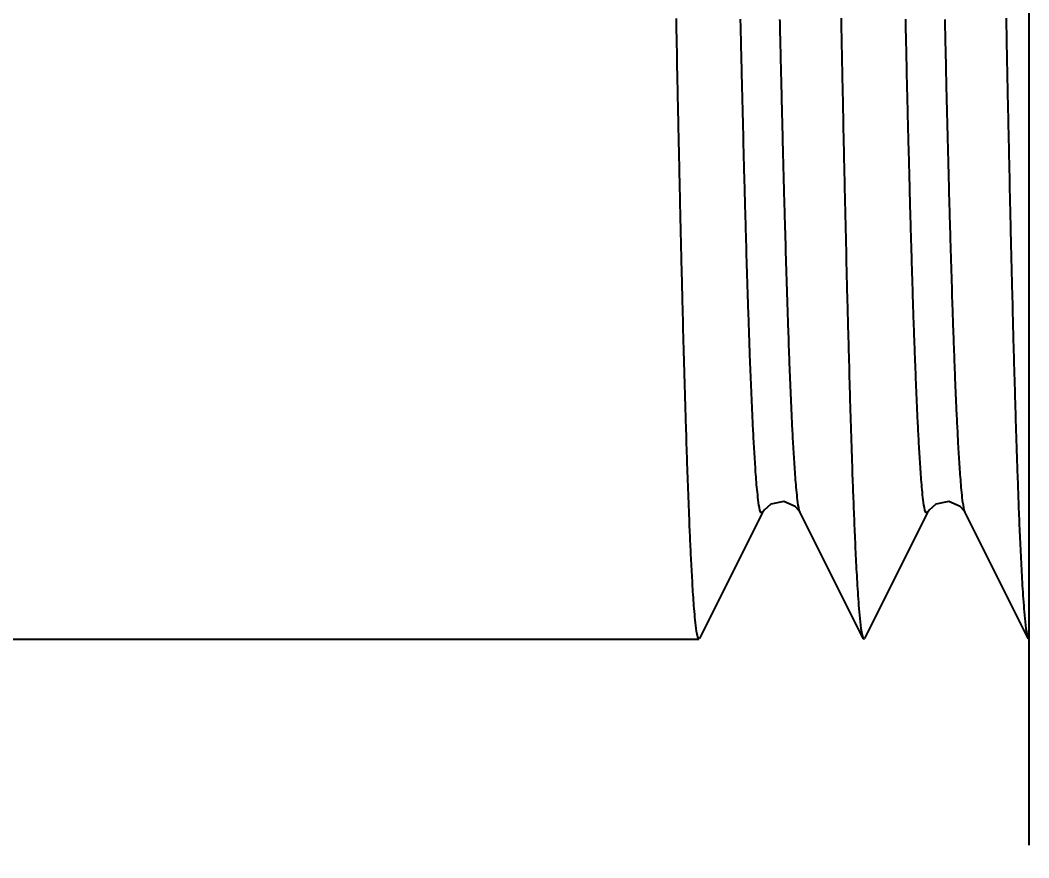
# Model space of a CAD drawing. Header units: millimetres. Extents: x 0 to 3800, y -67 to 2530.
# Drawn here: x 2277.11 to 2286.53, y 1544.48 to 1552.29 of the extents above; entities that cross this region are included whole.
import ezdxf

# ---------------------------------------------------------------- set-up
doc = ezdxf.new("R2010")
doc.units = ezdxf.units.MM
doc.layers.add('내부선 및 부속', color=4, linetype='Continuous')
doc.layers.add('치수선', color=7, linetype='Continuous')
doc.styles.add('____', font='')
doc.styles.get('____').set_extended_font_data('굴림')
doc.dimstyles.new('MSADIM', dxfattribs={"dimtxt": 33, "dimasz": 17, "dimexe": 10, "dimexo": 7.5, "dimgap": 10, "dimtad": 0, "dimtih": 1, "dimtoh": 1, "dimdec": 0, "dimzin": 1, "dimdsep": 46, "dimtxsty": '____', "dimcen": 11.25, "dimadec": 0, "dimazin": 0, "dimtfac": 1, "dimtdec": 0, "dimtix": 1, "dimtmove": 0, "dimatfit": 3, "dimfxl": 1, "dimtolj": 1, "dimtzin": 1, "dimarcsym": 0})

# ---------------------------------------------------------------- blocks, each defined once
blk = doc.blocks.new('*D52')
at = {"layer": '치수선', "color": 0, "linetype": 'Continuous', "lineweight": -2, "transparency": 16777216}
for p, q in [((2932.4547, 1675.4392), (2932.4547, 1337.9392)), ((2232.4547, 1355.3142), (2232.4547, 1337.9392)), ((2249.4547, 1347.9392), (2545.3242, 1347.9392)), ((2915.4547, 1347.9392), (2619.5852, 1347.9392))]:
    blk.add_line(p, q, dxfattribs=at)
at = {"layer": '치수선', "color": 0, "linetype": 'Continuous', "transparency": 16777216}
for points in [[(2249.4547, 1350.7725), (2249.4547, 1345.1059), (2232.4547, 1347.9392)], [(2915.4547, 1350.7725), (2915.4547, 1345.1059), (2932.4547, 1347.9392)]]:
    blk.add_solid(points, dxfattribs=at)
at = {"layer": '치수선', "color": 0, "linetype": 'Continuous', "transparency": 16777216, "insert": (2582.4547, 1347.9392), "char_height": 25, "attachment_point": 5, "style": '____'}
blk.add_mtext('\\A1;700', dxfattribs=at)

msp = doc.modelspace()

# ---------------------------------------------------------------- linework, layer by layer
at = {"layer": '내부선 및 부속', "linetype": 'Continuous'}
for p, q in [((2286.5254, 1581.2835), (2286.5254, 1544.595)), ((2284.0399, 1547.6949), (2283.4531, 1546.5218)), ((2284.9783, 1546.5218), (2284.3915, 1547.6949)), ((2285.5798, 1547.6949), (2284.9929, 1546.5218)), ((2286.5181, 1546.5218), (2285.9313, 1547.6949)), ((2248.8794, 1546.5145), (2283.4458, 1546.5145)), ((2248.8794, 1546.5145), (2283.4458, 1546.5145)), ((2283.4447, 1546.5146), (2283.4458, 1546.5145)), ((2284.9783, 1546.5218), (2284.9856, 1546.5145)), ((2284.9856, 1546.5145), (2284.9929, 1546.5218))]:
    msp.add_line(p, q, dxfattribs=at)
at = {"layer": '내부선 및 부속', "linetype": 'Continuous', "flags": 128}
for points in [[(2283.2336, 1552.3032), (2283.2336, 1552.2772), (2283.2346, 1552.2502), (2283.2346, 1552.2242), (2283.2356, 1552.1982), (2283.2356, 1552.1712), (2283.2366, 1552.1452), (2283.2376, 1552.1192), (2283.2376, 1552.0922), (2283.2386, 1552.0662), (2283.2386, 1552.0402), (2283.2396, 1552.0132), (2283.2396, 1551.9872), (2283.2406, 1551.9612), (2283.2406, 1551.9342), (2283.2416, 1551.9082), (2283.2416, 1551.8822), (2283.2426, 1551.8552), (2283.2426, 1551.8292), (2283.2436, 1551.8022), (2283.2436, 1551.7762), (2283.2446, 1551.7502), (2283.2446, 1551.7232), (2283.2456, 1551.6972), (2283.2466, 1551.6712), (2283.2466, 1551.6442), (2283.2476, 1551.6182), (2283.2476, 1551.5922), (2283.2486, 1551.5652), (2283.2486, 1551.5392), (2283.2496, 1551.5132), (2283.2496, 1551.4862), (2283.2506, 1551.4602), (2283.2506, 1551.4342), (2283.2516, 1551.4072), (2283.2526, 1551.3812), (2283.2526, 1551.3552), (2283.2536, 1551.3282), (2283.2536, 1551.3022), (2283.2546, 1551.2762), (2283.2546, 1551.2492), (2283.2556, 1551.2232), (2283.2556, 1551.1972), (2283.2566, 1551.1702), (2283.2576, 1551.1442), (2283.2576, 1551.1182), (2283.2586, 1551.0912), (2283.2586, 1551.0652), (2283.2596, 1551.0382), (2283.2596, 1551.0122), (2283.2606, 1550.9862), (2283.2616, 1550.9592), (2283.2616, 1550.9332), (2283.2626, 1550.9072), (2283.2626, 1550.8802), (2283.2636, 1550.8542), (2283.2636, 1550.8282), (2283.2646, 1550.8012), (2283.2656, 1550.7752), (2283.2656, 1550.7492), (2283.2666, 1550.7222), (2283.2666, 1550.6962), (2283.2676, 1550.6702), (2283.2686, 1550.6432), (2283.2686, 1550.6172), (2283.2696, 1550.5912), (2283.2696, 1550.5642), (2283.2706, 1550.5382), (2283.2716, 1550.5122), (2283.2716, 1550.4852), (2283.2726, 1550.4592), (2283.2726, 1550.4332), (2283.2736, 1550.4062), (2283.2746, 1550.3802), (2283.2746, 1550.3802), (2283.2746, 1550.3542), (2283.2756, 1550.3272), (2283.2756, 1550.3012), (2283.2766, 1550.2742), (2283.2776, 1550.2482), (2283.2776, 1550.2222), (2283.2786, 1550.1952), (2283.2796, 1550.1692), (2283.2796, 1550.1432), (2283.2806, 1550.1162), (2283.2806, 1550.0902), (2283.2816, 1550.0642), (2283.2826, 1550.0372), (2283.2826, 1550.0112), (2283.2836, 1549.9852), (2283.2846, 1549.9582), (2283.2846, 1549.9322), (2283.2856, 1549.9062), (2283.2866, 1549.8792), (2283.2866, 1549.8532), (2283.2876, 1549.8272), (2283.2876, 1549.8002), (2283.2886, 1549.7742), (2283.2896, 1549.7482), (2283.2896, 1549.7212), (2283.2906, 1549.6952), (2283.2916, 1549.6692), (2283.2916, 1549.6422), (2283.2926, 1549.6162), (2283.2936, 1549.5902), (2283.2936, 1549.5632), (2283.2946, 1549.5372), (2283.2956, 1549.5112), (2283.2966, 1549.4842), (2283.2966, 1549.4582), (2283.2976, 1549.4322), (2283.2986, 1549.4052), (2283.2986, 1549.3792), (2283.2996, 1549.3522), (2283.3006, 1549.3262), (2283.3006, 1549.3002), (2283.3016, 1549.2732), (2283.3026, 1549.2472), (2283.3036, 1549.2212), (2283.3036, 1549.1942), (2283.3046, 1549.1682), (2283.3056, 1549.1422), (2283.3056, 1549.1152), (2283.3066, 1549.0892), (2283.3076, 1549.0632), (2283.3086, 1549.0362), (2283.3086, 1549.0102), (2283.3096, 1548.9842), (2283.3106, 1548.9572), (2283.3116, 1548.9312), (2283.3116, 1548.9052), (2283.3126, 1548.8782), (2283.3136, 1548.8522), (2283.3146, 1548.8262), (2283.3146, 1548.7992), (2283.3156, 1548.7732), (2283.3166, 1548.7472), (2283.3176, 1548.7202), (2283.3186, 1548.6942), (2283.3186, 1548.6682), (2283.3196, 1548.6412), (2283.3206, 1548.6152), (2283.3216, 1548.5892), (2283.3226, 1548.5622), (2283.3226, 1548.5362), (2283.3236, 1548.5102), (2283.3246, 1548.4832), (2283.3256, 1548.4572), (2283.3266, 1548.4312), (2283.3266, 1548.4042), (2283.3276, 1548.3782), (2283.3286, 1548.3522), (2283.3296, 1548.3252), (2283.3306, 1548.2992), (2283.3316, 1548.2732), (2283.3326, 1548.2462), (2283.3336, 1548.2202), (2283.3336, 1548.1942), (2283.3346, 1548.1672), (2283.3356, 1548.1412), (2283.3366, 1548.1152), (2283.3376, 1548.0882), (2283.3386, 1548.0622), (2283.3396, 1548.0362), (2283.3406, 1548.0092), (2283.3416, 1547.9832), (2283.3426, 1547.9572), (2283.3436, 1547.9302), (2283.3446, 1547.9042), (2283.3456, 1547.8782), (2283.3466, 1547.8512), (2283.3476, 1547.8252), (2283.3486, 1547.7992), (2283.3496, 1547.7722), (2283.3506, 1547.7462), (2283.3506, 1547.7462), (2283.3516, 1547.7202), (2283.3526, 1547.6932), (2283.3536, 1547.6672), (2283.3546, 1547.6412), (2283.3556, 1547.6142), (2283.3566, 1547.5882), (2283.3576, 1547.5622), (2283.3586, 1547.5352), (2283.3596, 1547.5092), (2283.3616, 1547.4832), (2283.3626, 1547.4562), (2283.3636, 1547.4302), (2283.3646, 1547.4042), (2283.3656, 1547.3772), (2283.3676, 1547.3512), (2283.3686, 1547.3252), (2283.3696, 1547.2982), (2283.3706, 1547.2722), (2283.3726, 1547.2462), (2283.3736, 1547.2192), (2283.3756, 1547.1932), (2283.3766, 1547.1672), (2283.3776, 1547.1402), (2283.3796, 1547.1142), (2283.3806, 1547.0882), (2283.3826, 1547.0622), (2283.3836, 1547.0352), (2283.3856, 1547.0092), (2283.3876, 1546.9832), (2283.3886, 1546.9562), (2283.3906, 1546.9302), (2283.3926, 1546.9042), (2283.3946, 1546.8772), (2283.3956, 1546.8512), (2283.3976, 1546.8252), (2283.4006, 1546.7992), (2283.4026, 1546.7722), (2283.4046, 1546.7462), (2283.4066, 1546.7202), (2283.4096, 1546.6942), (2283.4126, 1546.6672), (2283.4156, 1546.6412), (2283.4186, 1546.6152), (2283.4226, 1546.5892), (2283.4266, 1546.5632), (2283.4326, 1546.5372), (2283.4446, 1546.5142), (2283.4446, 1546.5142)], [(2284.0396, 1547.6952), (2284.0236, 1547.6962), (2284.0166, 1547.7192), (2284.0116, 1547.7422), (2284.0076, 1547.7652), (2284.0036, 1547.7892), (2284.0006, 1547.8132), (2283.9976, 1547.8362), (2283.9956, 1547.8602), (2283.9926, 1547.8842), (2283.9906, 1547.9082), (2283.9886, 1547.9312), (2283.9856, 1547.9552), (2283.9836, 1547.9792), (2283.9826, 1548.0032), (2283.9806, 1548.0272), (2283.9786, 1548.0502), (2283.9766, 1548.0742), (2283.9746, 1548.0982), (2283.9736, 1548.1222), (2283.9716, 1548.1462), (2283.9706, 1548.1692), (2283.9686, 1548.1932), (2283.9676, 1548.2172), (2283.9656, 1548.2412), (2283.9646, 1548.2652), (2283.9626, 1548.2892), (2283.9616, 1548.3122), (2283.9606, 1548.3362), (2283.9586, 1548.3602), (2283.9576, 1548.3842), (2283.9566, 1548.4082), (2283.9556, 1548.4322), (2283.9536, 1548.4552), (2283.9526, 1548.4792), (2283.9516, 1548.5032), (2283.9506, 1548.5272), (2283.9496, 1548.5512), (2283.9476, 1548.5752), (2283.9466, 1548.5982), (2283.9456, 1548.6222), (2283.9446, 1548.6462), (2283.9436, 1548.6702), (2283.9426, 1548.6942), (2283.9416, 1548.7182), (2283.9406, 1548.7412), (2283.9396, 1548.7652), (2283.9386, 1548.7892), (2283.9376, 1548.8132), (2283.9366, 1548.8372), (2283.9356, 1548.8612), (2283.9346, 1548.8852), (2283.9336, 1548.9082), (2283.9326, 1548.9322), (2283.9316, 1548.9562), (2283.9306, 1548.9802), (2283.9296, 1549.0042), (2283.9286, 1549.0282), (2283.9276, 1549.0512), (2283.9266, 1549.0752), (2283.9256, 1549.0992), (2283.9246, 1549.1232), (2283.9236, 1549.1472), (2283.9226, 1549.1712), (2283.9226, 1549.1952), (2283.9216, 1549.2182), (2283.9206, 1549.2422), (2283.9196, 1549.2662), (2283.9186, 1549.2902), (2283.9176, 1549.3142), (2283.9166, 1549.3382), (2283.9166, 1549.3622), (2283.9156, 1549.3852), (2283.9146, 1549.4092), (2283.9136, 1549.4332), (2283.9126, 1549.4572), (2283.9116, 1549.4812), (2283.9116, 1549.5052), (2283.9106, 1549.5292), (2283.9096, 1549.5522), (2283.9086, 1549.5762), (2283.9076, 1549.6002), (2283.9076, 1549.6242), (2283.9066, 1549.6482), (2283.9056, 1549.6722), (2283.9046, 1549.6952), (2283.9046, 1549.7192), (2283.9036, 1549.7432), (2283.9026, 1549.7672), (2283.9016, 1549.7912), (2283.9006, 1549.8152), (2283.9006, 1549.8392), (2283.8996, 1549.8622), (2283.8986, 1549.8862), (2283.8986, 1549.9102), (2283.8976, 1549.9342), (2283.8966, 1549.9582), (2283.8956, 1549.9822), (2283.8956, 1550.0062), (2283.8946, 1550.0292), (2283.8936, 1550.0532), (2283.8936, 1550.0532), (2283.8926, 1550.0772), (2283.8926, 1550.1012), (2283.8916, 1550.1252), (2283.8906, 1550.1492), (2283.8906, 1550.1732), (2283.8896, 1550.1962), (2283.8886, 1550.2202), (2283.8886, 1550.2442), (2283.8876, 1550.2682), (2283.8866, 1550.2922), (2283.8856, 1550.3162), (2283.8856, 1550.3402), (2283.8846, 1550.3632), (2283.8836, 1550.3872), (2283.8836, 1550.4112), (2283.8826, 1550.4352), (2283.8816, 1550.4592), (2283.8816, 1550.4832), (2283.8806, 1550.5072), (2283.8796, 1550.5312), (2283.8796, 1550.5542), (2283.8786, 1550.5782), (2283.8776, 1550.6022), (2283.8776, 1550.6262), (2283.8766, 1550.6502), (2283.8766, 1550.6742), (2283.8756, 1550.6982), (2283.8746, 1550.7212), (2283.8746, 1550.7452), (2283.8736, 1550.7692), (2283.8726, 1550.7932), (2283.8726, 1550.8172), (2283.8716, 1550.8412), (2283.8706, 1550.8652), (2283.8706, 1550.8882), (2283.8696, 1550.9122), (2283.8696, 1550.9362), (2283.8686, 1550.9602), (2283.8676, 1550.9842), (2283.8676, 1551.0082), (2283.8666, 1551.0322), (2283.8656, 1551.0552), (2283.8656, 1551.0792), (2283.8646, 1551.1032), (2283.8646, 1551.1272), (2283.8636, 1551.1512), (2283.8626, 1551.1752), (2283.8626, 1551.1992), (2283.8616, 1551.2222), (2283.8616, 1551.2462), (2283.8606, 1551.2702), (2283.8596, 1551.2942), (2283.8596, 1551.3182), (2283.8586, 1551.3422), (2283.8586, 1551.3662), (2283.8576, 1551.3892), (2283.8566, 1551.4132), (2283.8566, 1551.4372), (2283.8556, 1551.4612), (2283.8556, 1551.4852), (2283.8546, 1551.5092), (2283.8546, 1551.5332), (2283.8536, 1551.5562), (2283.8526, 1551.5802), (2283.8526, 1551.6042), (2283.8516, 1551.6282), (2283.8516, 1551.6522), (2283.8506, 1551.6762), (2283.8506, 1551.7002), (2283.8496, 1551.7242), (2283.8486, 1551.7472), (2283.8486, 1551.7712), (2283.8476, 1551.7952), (2283.8476, 1551.8192), (2283.8466, 1551.8432), (2283.8466, 1551.8672), (2283.8456, 1551.8912), (2283.8456, 1551.9142), (2283.8446, 1551.9382), (2283.8436, 1551.9622), (2283.8436, 1551.9862), (2283.8426, 1552.0102), (2283.8426, 1552.0342), (2283.8416, 1552.0582), (2283.8416, 1552.0812), (2283.8406, 1552.1052), (2283.8406, 1552.1292), (2283.8396, 1552.1532), (2283.8386, 1552.1772), (2283.8386, 1552.2012), (2283.8376, 1552.2252), (2283.8376, 1552.2482), (2283.8366, 1552.2722), (2283.8366, 1552.2962)], [(2284.3916, 1547.6952), (2284.3836, 1547.7172), (2284.3786, 1547.7412), (2284.3746, 1547.7642), (2284.3716, 1547.7882), (2284.3676, 1547.8122), (2284.3646, 1547.8352), (2284.3626, 1547.8592), (2284.3596, 1547.8832), (2284.3576, 1547.9062), (2284.3556, 1547.9302), (2284.3536, 1547.9542), (2284.3516, 1547.9782), (2284.3496, 1548.0022), (2284.3476, 1548.0252), (2284.3456, 1548.0492), (2284.3446, 1548.0732), (2284.3426, 1548.0972), (2284.3406, 1548.1212), (2284.3396, 1548.1442), (2284.3376, 1548.1682), (2284.3356, 1548.1922), (2284.3346, 1548.2162), (2284.3336, 1548.2402), (2284.3316, 1548.2632), (2284.3306, 1548.2872), (2284.3286, 1548.3112), (2284.3276, 1548.3352), (2284.3266, 1548.3592), (2284.3246, 1548.3832), (2284.3236, 1548.4062), (2284.3226, 1548.4302), (2284.3216, 1548.4542), (2284.3196, 1548.4782), (2284.3186, 1548.5022), (2284.3176, 1548.5262), (2284.3166, 1548.5492), (2284.3156, 1548.5732), (2284.3146, 1548.5972), (2284.3136, 1548.6212), (2284.3116, 1548.6452), (2284.3106, 1548.6692), (2284.3096, 1548.6932), (2284.3086, 1548.7162), (2284.3076, 1548.7402), (2284.3066, 1548.7642), (2284.3056, 1548.7882), (2284.3046, 1548.8122), (2284.3036, 1548.8362), (2284.3026, 1548.8592), (2284.3016, 1548.8832), (2284.3006, 1548.9072), (2284.2996, 1548.9312), (2284.2986, 1548.9552), (2284.2976, 1548.9792), (2284.2966, 1549.0032), (2284.2956, 1549.0262), (2284.2946, 1549.0502), (2284.2936, 1549.0742), (2284.2936, 1549.0982), (2284.2926, 1549.1222), (2284.2916, 1549.1462), (2284.2906, 1549.1702), (2284.2896, 1549.1932), (2284.2886, 1549.2172), (2284.2876, 1549.2412), (2284.2866, 1549.2652), (2284.2856, 1549.2892), (2284.2856, 1549.3132), (2284.2846, 1549.3362), (2284.2836, 1549.3602), (2284.2826, 1549.3842), (2284.2816, 1549.4082), (2284.2806, 1549.4322), (2284.2806, 1549.4562), (2284.2796, 1549.4802), (2284.2786, 1549.5032), (2284.2776, 1549.5272), (2284.2766, 1549.5512), (2284.2766, 1549.5752), (2284.2756, 1549.5992), (2284.2746, 1549.6232), (2284.2736, 1549.6472), (2284.2726, 1549.6702), (2284.2726, 1549.6942), (2284.2716, 1549.7182), (2284.2706, 1549.7422), (2284.2696, 1549.7662), (2284.2696, 1549.7902), (2284.2686, 1549.8142), (2284.2676, 1549.8372), (2284.2666, 1549.8612), (2284.2666, 1549.8852), (2284.2656, 1549.9092), (2284.2646, 1549.9332), (2284.2636, 1549.9572), (2284.2636, 1549.9812), (2284.2626, 1550.0042), (2284.2616, 1550.0282), (2284.2606, 1550.0522), (2284.2606, 1550.0762), (2284.2606, 1550.0762), (2284.2596, 1550.1002), (2284.2586, 1550.1242), (2284.2586, 1550.1482), (2284.2576, 1550.1712), (2284.2566, 1550.1952), (2284.2566, 1550.2192), (2284.2556, 1550.2432), (2284.2546, 1550.2672), (2284.2536, 1550.2912), (2284.2536, 1550.3152), (2284.2526, 1550.3382), (2284.2516, 1550.3622), (2284.2516, 1550.3862), (2284.2506, 1550.4102), (2284.2496, 1550.4342), (2284.2496, 1550.4582), (2284.2486, 1550.4822), (2284.2476, 1550.5052), (2284.2476, 1550.5292), (2284.2466, 1550.5532), (2284.2456, 1550.5772), (2284.2456, 1550.6012), (2284.2446, 1550.6252), (2284.2436, 1550.6492), (2284.2436, 1550.6722), (2284.2426, 1550.6962), (2284.2426, 1550.7202), (2284.2416, 1550.7442), (2284.2406, 1550.7682), (2284.2406, 1550.7922), (2284.2396, 1550.8162), (2284.2386, 1550.8392), (2284.2386, 1550.8632), (2284.2376, 1550.8872), (2284.2366, 1550.9112), (2284.2366, 1550.9352), (2284.2356, 1550.9592), (2284.2356, 1550.9832), (2284.2346, 1551.0062), (2284.2336, 1551.0302), (2284.2336, 1551.0542), (2284.2326, 1551.0782), (2284.2326, 1551.1022), (2284.2316, 1551.1262), (2284.2306, 1551.1502), (2284.2306, 1551.1732), (2284.2296, 1551.1972), (2284.2296, 1551.2212), (2284.2286, 1551.2452), (2284.2276, 1551.2692), (2284.2276, 1551.2932), (2284.2266, 1551.3172), (2284.2266, 1551.3412), (2284.2256, 1551.3642), (2284.2246, 1551.3882), (2284.2246, 1551.4122), (2284.2236, 1551.4362), (2284.2236, 1551.4602), (2284.2226, 1551.4842), (2284.2216, 1551.5082), (2284.2216, 1551.5312), (2284.2206, 1551.5552), (2284.2206, 1551.5792), (2284.2196, 1551.6032), (2284.2196, 1551.6272), (2284.2186, 1551.6512), (2284.2176, 1551.6752), (2284.2176, 1551.6982), (2284.2166, 1551.7222), (2284.2166, 1551.7462), (2284.2156, 1551.7702), (2284.2156, 1551.7942), (2284.2146, 1551.8182), (2284.2136, 1551.8422), (2284.2136, 1551.8652), (2284.2126, 1551.8892), (2284.2126, 1551.9132), (2284.2116, 1551.9372), (2284.2116, 1551.9612), (2284.2106, 1551.9852), (2284.2106, 1552.0092), (2284.2096, 1552.0322), (2284.2096, 1552.0562), (2284.2086, 1552.0802), (2284.2076, 1552.1042), (2284.2076, 1552.1282), (2284.2066, 1552.1522), (2284.2066, 1552.1762), (2284.2056, 1552.2002), (2284.2056, 1552.2232), (2284.2046, 1552.2472), (2284.2046, 1552.2712), (2284.2036, 1552.2952)], [(2284.7736, 1552.3072), (2284.7736, 1552.2762), (2284.7746, 1552.2452), (2284.7746, 1552.2142), (2284.7756, 1552.1822), (2284.7766, 1552.1512), (2284.7766, 1552.1202), (2284.7776, 1552.0892), (2284.7786, 1552.0582), (2284.7786, 1552.0272), (2284.7796, 1551.9962), (2284.7796, 1551.9652), (2284.7806, 1551.9332), (2284.7816, 1551.9022), (2284.7816, 1551.8712), (2284.7826, 1551.8402), (2284.7836, 1551.8092), (2284.7836, 1551.7782), (2284.7846, 1551.7472), (2284.7846, 1551.7162), (2284.7856, 1551.6842), (2284.7866, 1551.6532), (2284.7866, 1551.6222), (2284.7876, 1551.5912), (2284.7886, 1551.5602), (2284.7886, 1551.5292), (2284.7896, 1551.4982), (2284.7906, 1551.4662), (2284.7906, 1551.4352), (2284.7916, 1551.4042), (2284.7926, 1551.3732), (2284.7926, 1551.3422), (2284.7926, 1551.3422), (2284.7936, 1551.3112), (2284.7946, 1551.2802), (2284.7946, 1551.2492), (2284.7956, 1551.2172), (2284.7966, 1551.1862), (2284.7966, 1551.1552), (2284.7976, 1551.1242), (2284.7986, 1551.0932), (2284.7986, 1551.0622), (2284.7996, 1551.0312), (2284.8006, 1551.0002), (2284.8006, 1550.9682), (2284.8016, 1550.9372), (2284.8026, 1550.9062), (2284.8026, 1550.8752), (2284.8036, 1550.8442), (2284.8046, 1550.8132), (2284.8046, 1550.7822), (2284.8056, 1550.7502), (2284.8066, 1550.7192), (2284.8066, 1550.6882), (2284.8076, 1550.6572), (2284.8086, 1550.6262), (2284.8086, 1550.5952), (2284.8096, 1550.5642), (2284.8106, 1550.5332), (2284.8116, 1550.5012), (2284.8116, 1550.4702), (2284.8126, 1550.4392), (2284.8136, 1550.4082), (2284.8136, 1550.3772), (2284.8146, 1550.3462), (2284.8156, 1550.3152), (2284.8166, 1550.2842), (2284.8166, 1550.2522), (2284.8176, 1550.2212), (2284.8186, 1550.1902), (2284.8196, 1550.1592), (2284.8196, 1550.1282), (2284.8206, 1550.0972), (2284.8216, 1550.0662), (2284.8226, 1550.0352), (2284.8226, 1550.0032), (2284.8236, 1549.9722), (2284.8246, 1549.9412), (2284.8256, 1549.9102), (2284.8256, 1549.8792), (2284.8266, 1549.8482), (2284.8276, 1549.8172), (2284.8286, 1549.7852), (2284.8286, 1549.7542), (2284.8296, 1549.7232), (2284.8306, 1549.6922), (2284.8316, 1549.6612), (2284.8326, 1549.6302), (2284.8326, 1549.5992), (2284.8336, 1549.5682), (2284.8346, 1549.5362), (2284.8356, 1549.5052), (2284.8366, 1549.4742), (2284.8366, 1549.4432), (2284.8376, 1549.4122), (2284.8386, 1549.3812), (2284.8396, 1549.3502), (2284.8406, 1549.3192), (2284.8416, 1549.2872), (2284.8416, 1549.2562), (2284.8426, 1549.2252), (2284.8436, 1549.1942), (2284.8446, 1549.1632), (2284.8456, 1549.1322), (2284.8466, 1549.1012), (2284.8476, 1549.0702), (2284.8476, 1549.0382), (2284.8486, 1549.0072), (2284.8496, 1548.9762), (2284.8506, 1548.9452), (2284.8516, 1548.9142), (2284.8526, 1548.8832), (2284.8536, 1548.8522), (2284.8546, 1548.8212), (2284.8556, 1548.7892), (2284.8556, 1548.7582), (2284.8566, 1548.7272), (2284.8576, 1548.6962), (2284.8586, 1548.6652), (2284.8596, 1548.6342), (2284.8606, 1548.6032), (2284.8616, 1548.5722), (2284.8626, 1548.5402), (2284.8636, 1548.5092), (2284.8646, 1548.4782), (2284.8656, 1548.4472), (2284.8666, 1548.4162), (2284.8676, 1548.3852), (2284.8686, 1548.3542), (2284.8696, 1548.3232), (2284.8706, 1548.2912), (2284.8716, 1548.2602), (2284.8726, 1548.2292), (2284.8726, 1548.2292), (2284.8736, 1548.1982), (2284.8746, 1548.1672), (2284.8756, 1548.1362), (2284.8766, 1548.1052), (2284.8776, 1548.0742), (2284.8786, 1548.0432), (2284.8806, 1548.0112), (2284.8816, 1547.9802), (2284.8826, 1547.9492), (2284.8836, 1547.9182), (2284.8846, 1547.8872), (2284.8856, 1547.8562), (2284.8866, 1547.8252), (2284.8886, 1547.7942), (2284.8896, 1547.7622), (2284.8906, 1547.7312), (2284.8916, 1547.7002), (2284.8936, 1547.6692), (2284.8946, 1547.6382), (2284.8956, 1547.6072), (2284.8966, 1547.5762), (2284.8986, 1547.5452), (2284.8996, 1547.5142), (2284.9006, 1547.4822), (2284.9026, 1547.4512), (2284.9036, 1547.4202), (2284.9056, 1547.3892), (2284.9066, 1547.3582), (2284.9086, 1547.3272), (2284.9096, 1547.2962), (2284.9116, 1547.2652), (2284.9126, 1547.2342), (2284.9146, 1547.2032), (2284.9156, 1547.1712), (2284.9176, 1547.1402), (2284.9196, 1547.1092), (2284.9216, 1547.0782), (2284.9226, 1547.0472), (2284.9246, 1547.0162), (2284.9266, 1546.9852), (2284.9286, 1546.9542), (2284.9306, 1546.9232), (2284.9326, 1546.8922), (2284.9356, 1546.8612), (2284.9376, 1546.8302), (2284.9396, 1546.7992), (2284.9426, 1546.7682), (2284.9456, 1546.7372), (2284.9486, 1546.7062), (2284.9516, 1546.6752), (2284.9546, 1546.6442), (2284.9586, 1546.6132), (2284.9636, 1546.5822), (2284.9696, 1546.5512), (2284.9786, 1546.5222), (2284.9786, 1546.5222)], [(2285.5796, 1547.6952), (2285.5636, 1547.6962), (2285.5566, 1547.7192), (2285.5506, 1547.7422), (2285.5466, 1547.7652), (2285.5436, 1547.7892), (2285.5406, 1547.8132), (2285.5376, 1547.8362), (2285.5346, 1547.8602), (2285.5326, 1547.8842), (2285.5306, 1547.9082), (2285.5276, 1547.9312), (2285.5256, 1547.9552), (2285.5236, 1547.9792), (2285.5216, 1548.0032), (2285.5196, 1548.0262), (2285.5186, 1548.0502), (2285.5166, 1548.0742), (2285.5146, 1548.0982), (2285.5136, 1548.1222), (2285.5116, 1548.1462), (2285.5106, 1548.1692), (2285.5086, 1548.1932), (2285.5076, 1548.2172), (2285.5056, 1548.2412), (2285.5046, 1548.2652), (2285.5026, 1548.2882), (2285.5016, 1548.3122), (2285.5006, 1548.3362), (2285.4986, 1548.3602), (2285.4976, 1548.3842), (2285.4966, 1548.4082), (2285.4946, 1548.4312), (2285.4936, 1548.4552), (2285.4926, 1548.4792), (2285.4916, 1548.5032), (2285.4906, 1548.5272), (2285.4886, 1548.5512), (2285.4876, 1548.5752), (2285.4866, 1548.5982), (2285.4856, 1548.6222), (2285.4846, 1548.6462), (2285.4836, 1548.6702), (2285.4826, 1548.6942), (2285.4816, 1548.7182), (2285.4806, 1548.7412), (2285.4796, 1548.7652), (2285.4786, 1548.7892), (2285.4776, 1548.8132), (2285.4766, 1548.8372), (2285.4756, 1548.8612), (2285.4746, 1548.8842), (2285.4736, 1548.9082), (2285.4726, 1548.9322), (2285.4716, 1548.9562), (2285.4706, 1548.9802), (2285.4696, 1549.0042), (2285.4686, 1549.0282), (2285.4676, 1549.0512), (2285.4666, 1549.0752), (2285.4656, 1549.0992), (2285.4646, 1549.1232), (2285.4636, 1549.1472), (2285.4626, 1549.1712), (2285.4616, 1549.1952), (2285.4616, 1549.2182), (2285.4606, 1549.2422), (2285.4596, 1549.2662), (2285.4586, 1549.2902), (2285.4576, 1549.3142), (2285.4566, 1549.3382), (2285.4556, 1549.3612), (2285.4556, 1549.3852), (2285.4546, 1549.4092), (2285.4536, 1549.4332), (2285.4526, 1549.4572), (2285.4516, 1549.4812), (2285.4506, 1549.5052), (2285.4506, 1549.5282), (2285.4496, 1549.5522), (2285.4486, 1549.5762), (2285.4476, 1549.6002), (2285.4466, 1549.6242), (2285.4466, 1549.6482), (2285.4456, 1549.6722), (2285.4446, 1549.6952), (2285.4436, 1549.7192), (2285.4436, 1549.7432), (2285.4426, 1549.7672), (2285.4416, 1549.7912), (2285.4406, 1549.8152), (2285.4406, 1549.8392), (2285.4396, 1549.8622), (2285.4386, 1549.8862), (2285.4376, 1549.9102), (2285.4376, 1549.9342), (2285.4366, 1549.9582), (2285.4356, 1549.9822), (2285.4346, 1550.0062), (2285.4346, 1550.0292), (2285.4336, 1550.0532), (2285.4336, 1550.0532), (2285.4326, 1550.0772), (2285.4326, 1550.1012), (2285.4316, 1550.1252), (2285.4306, 1550.1492), (2285.4296, 1550.1732), (2285.4296, 1550.1962), (2285.4286, 1550.2202), (2285.4276, 1550.2442), (2285.4276, 1550.2682), (2285.4266, 1550.2922), (2285.4256, 1550.3162), (2285.4256, 1550.3402), (2285.4246, 1550.3632), (2285.4236, 1550.3872), (2285.4236, 1550.4112), (2285.4226, 1550.4352), (2285.4216, 1550.4592), (2285.4216, 1550.4832), (2285.4206, 1550.5072), (2285.4196, 1550.5302), (2285.4196, 1550.5542), (2285.4186, 1550.5782), (2285.4176, 1550.6022), (2285.4176, 1550.6262), (2285.4166, 1550.6502), (2285.4156, 1550.6742), (2285.4156, 1550.6972), (2285.4146, 1550.7212), (2285.4136, 1550.7452), (2285.4136, 1550.7692), (2285.4126, 1550.7932), (2285.4116, 1550.8172), (2285.4116, 1550.8412), (2285.4106, 1550.8652), (2285.4106, 1550.8882), (2285.4096, 1550.9122), (2285.4086, 1550.9362), (2285.4086, 1550.9602), (2285.4076, 1550.9842), (2285.4076, 1551.0082), (2285.4066, 1551.0322), (2285.4056, 1551.0552), (2285.4056, 1551.0792), (2285.4046, 1551.1032), (2285.4036, 1551.1272), (2285.4036, 1551.1512), (2285.4026, 1551.1752), (2285.4026, 1551.1992), (2285.4016, 1551.2222), (2285.4006, 1551.2462), (2285.4006, 1551.2702), (2285.3996, 1551.2942), (2285.3996, 1551.3182), (2285.3986, 1551.3422), (2285.3976, 1551.3662), (2285.3976, 1551.3892), (2285.3966, 1551.4132), (2285.3966, 1551.4372), (2285.3956, 1551.4612), (2285.3956, 1551.4852), (2285.3946, 1551.5092), (2285.3936, 1551.5332), (2285.3936, 1551.5562), (2285.3926, 1551.5802), (2285.3926, 1551.6042), (2285.3916, 1551.6282), (2285.3916, 1551.6522), (2285.3906, 1551.6762), (2285.3896, 1551.7002), (2285.3896, 1551.7232), (2285.3886, 1551.7472), (2285.3886, 1551.7712), (2285.3876, 1551.7952), (2285.3876, 1551.8192), (2285.3866, 1551.8432), (2285.3856, 1551.8672), (2285.3856, 1551.8912), (2285.3846, 1551.9142), (2285.3846, 1551.9382), (2285.3836, 1551.9622), (2285.3836, 1551.9862), (2285.3826, 1552.0102), (2285.3826, 1552.0342), (2285.3816, 1552.0582), (2285.3806, 1552.0812), (2285.3806, 1552.1052), (2285.3796, 1552.1292), (2285.3796, 1552.1532), (2285.3786, 1552.1772), (2285.3786, 1552.2012), (2285.3776, 1552.2252), (2285.3776, 1552.2482), (2285.3766, 1552.2722), (2285.3766, 1552.2962)], [(2285.9316, 1547.6952), (2285.9236, 1547.7172), (2285.9186, 1547.7412), (2285.9146, 1547.7642), (2285.9106, 1547.7882), (2285.9076, 1547.8112), (2285.9046, 1547.8352), (2285.9026, 1547.8592), (2285.8996, 1547.8832), (2285.8976, 1547.9062), (2285.8956, 1547.9302), (2285.8936, 1547.9542), (2285.8916, 1547.9782), (2285.8896, 1548.0022), (2285.8876, 1548.0252), (2285.8856, 1548.0492), (2285.8836, 1548.0732), (2285.8826, 1548.0972), (2285.8806, 1548.1212), (2285.8786, 1548.1442), (2285.8776, 1548.1682), (2285.8756, 1548.1922), (2285.8746, 1548.2162), (2285.8726, 1548.2402), (2285.8716, 1548.2632), (2285.8706, 1548.2872), (2285.8686, 1548.3112), (2285.8676, 1548.3352), (2285.8666, 1548.3592), (2285.8646, 1548.3832), (2285.8636, 1548.4062), (2285.8626, 1548.4302), (2285.8616, 1548.4542), (2285.8596, 1548.4782), (2285.8586, 1548.5022), (2285.8576, 1548.5262), (2285.8566, 1548.5492), (2285.8556, 1548.5732), (2285.8536, 1548.5972), (2285.8526, 1548.6212), (2285.8516, 1548.6452), (2285.8506, 1548.6692), (2285.8496, 1548.6932), (2285.8486, 1548.7162), (2285.8476, 1548.7402), (2285.8466, 1548.7642), (2285.8456, 1548.7882), (2285.8446, 1548.8122), (2285.8436, 1548.8362), (2285.8426, 1548.8592), (2285.8416, 1548.8832), (2285.8406, 1548.9072), (2285.8396, 1548.9312), (2285.8386, 1548.9552), (2285.8376, 1548.9792), (2285.8366, 1549.0032), (2285.8356, 1549.0262), (2285.8346, 1549.0502), (2285.8336, 1549.0742), (2285.8326, 1549.0982), (2285.8316, 1549.1222), (2285.8316, 1549.1462), (2285.8306, 1549.1692), (2285.8296, 1549.1932), (2285.8286, 1549.2172), (2285.8276, 1549.2412), (2285.8266, 1549.2652), (2285.8256, 1549.2892), (2285.8246, 1549.3132), (2285.8246, 1549.3362), (2285.8236, 1549.3602), (2285.8226, 1549.3842), (2285.8216, 1549.4082), (2285.8206, 1549.4322), (2285.8196, 1549.4562), (2285.8196, 1549.4802), (2285.8186, 1549.5032), (2285.8176, 1549.5272), (2285.8166, 1549.5512), (2285.8156, 1549.5752), (2285.8156, 1549.5992), (2285.8146, 1549.6232), (2285.8136, 1549.6472), (2285.8126, 1549.6702), (2285.8116, 1549.6942), (2285.8116, 1549.7182), (2285.8106, 1549.7422), (2285.8096, 1549.7662), (2285.8086, 1549.7902), (2285.8086, 1549.8142), (2285.8076, 1549.8372), (2285.8066, 1549.8612), (2285.8056, 1549.8852), (2285.8056, 1549.9092), (2285.8046, 1549.9332), (2285.8036, 1549.9572), (2285.8026, 1549.9812), (2285.8026, 1550.0042), (2285.8016, 1550.0282), (2285.8006, 1550.0522), (2285.8006, 1550.0762), (2285.8006, 1550.0762), (2285.7996, 1550.1002), (2285.7986, 1550.1242), (2285.7976, 1550.1482), (2285.7976, 1550.1712), (2285.7966, 1550.1952), (2285.7956, 1550.2192), (2285.7956, 1550.2432), (2285.7946, 1550.2672), (2285.7936, 1550.2912), (2285.7936, 1550.3152), (2285.7926, 1550.3382), (2285.7916, 1550.3622), (2285.7916, 1550.3862), (2285.7906, 1550.4102), (2285.7896, 1550.4342), (2285.7896, 1550.4582), (2285.7886, 1550.4822), (2285.7876, 1550.5052), (2285.7876, 1550.5292), (2285.7866, 1550.5532), (2285.7856, 1550.5772), (2285.7856, 1550.6012), (2285.7846, 1550.6252), (2285.7836, 1550.6492), (2285.7836, 1550.6722), (2285.7826, 1550.6962), (2285.7816, 1550.7202), (2285.7816, 1550.7442), (2285.7806, 1550.7682), (2285.7796, 1550.7922), (2285.7796, 1550.8162), (2285.7786, 1550.8392), (2285.7786, 1550.8632), (2285.7776, 1550.8872), (2285.7766, 1550.9112), (2285.7766, 1550.9352), (2285.7756, 1550.9592), (2285.7746, 1550.9832), (2285.7746, 1551.0062), (2285.7736, 1551.0302), (2285.7736, 1551.0542), (2285.7726, 1551.0782), (2285.7716, 1551.1022), (2285.7716, 1551.1262), (2285.7706, 1551.1502), (2285.7706, 1551.1732), (2285.7696, 1551.1972), (2285.7686, 1551.2212), (2285.7686, 1551.2452), (2285.7676, 1551.2692), (2285.7676, 1551.2932), (2285.7666, 1551.3172), (2285.7656, 1551.3402), (2285.7656, 1551.3642), (2285.7646, 1551.3882), (2285.7646, 1551.4122), (2285.7636, 1551.4362), (2285.7626, 1551.4602), (2285.7626, 1551.4842), (2285.7616, 1551.5082), (2285.7616, 1551.5312), (2285.7606, 1551.5552), (2285.7606, 1551.5792), (2285.7596, 1551.6032), (2285.7586, 1551.6272), (2285.7586, 1551.6512), (2285.7576, 1551.6752), (2285.7576, 1551.6982), (2285.7566, 1551.7222), (2285.7566, 1551.7462), (2285.7556, 1551.7702), (2285.7546, 1551.7942), (2285.7546, 1551.8182), (2285.7536, 1551.8422), (2285.7536, 1551.8652), (2285.7526, 1551.8892), (2285.7526, 1551.9132), (2285.7516, 1551.9372), (2285.7516, 1551.9612), (2285.7506, 1551.9852), (2285.7496, 1552.0092), (2285.7496, 1552.0322), (2285.7486, 1552.0562), (2285.7486, 1552.0802), (2285.7476, 1552.1042), (2285.7476, 1552.1282), (2285.7466, 1552.1522), (2285.7466, 1552.1762), (2285.7456, 1552.2002), (2285.7456, 1552.2232), (2285.7446, 1552.2472), (2285.7436, 1552.2712), (2285.7436, 1552.2952)], [(2286.3126, 1552.3072), (2286.3136, 1552.2762), (2286.3146, 1552.2452), (2286.3146, 1552.2142), (2286.3156, 1552.1822), (2286.3166, 1552.1512), (2286.3166, 1552.1202), (2286.3176, 1552.0892), (2286.3176, 1552.0582), (2286.3186, 1552.0272), (2286.3196, 1551.9962), (2286.3196, 1551.9652), (2286.3206, 1551.9332), (2286.3206, 1551.9022), (2286.3216, 1551.8712), (2286.3226, 1551.8402), (2286.3226, 1551.8092), (2286.3236, 1551.7782), (2286.3246, 1551.7472), (2286.3246, 1551.7162), (2286.3256, 1551.6842), (2286.3266, 1551.6532), (2286.3266, 1551.6222), (2286.3276, 1551.5912), (2286.3276, 1551.5602), (2286.3286, 1551.5292), (2286.3296, 1551.4982), (2286.3296, 1551.4662), (2286.3306, 1551.4352), (2286.3316, 1551.4042), (2286.3316, 1551.3732), (2286.3326, 1551.3422), (2286.3326, 1551.3422), (2286.3336, 1551.3112), (2286.3336, 1551.2802), (2286.3346, 1551.2492), (2286.3356, 1551.2172), (2286.3356, 1551.1862), (2286.3366, 1551.1552), (2286.3376, 1551.1242), (2286.3376, 1551.0932), (2286.3386, 1551.0622), (2286.3396, 1551.0312), (2286.3396, 1551.0002), (2286.3406, 1550.9682), (2286.3416, 1550.9372), (2286.3416, 1550.9062), (2286.3426, 1550.8752), (2286.3436, 1550.8442), (2286.3436, 1550.8132), (2286.3446, 1550.7822), (2286.3456, 1550.7502), (2286.3466, 1550.7192), (2286.3466, 1550.6882), (2286.3476, 1550.6572), (2286.3486, 1550.6262), (2286.3486, 1550.5952), (2286.3496, 1550.5642), (2286.3506, 1550.5332), (2286.3506, 1550.5012), (2286.3516, 1550.4702), (2286.3526, 1550.4392), (2286.3536, 1550.4082), (2286.3536, 1550.3772), (2286.3546, 1550.3462), (2286.3556, 1550.3152), (2286.3556, 1550.2842), (2286.3566, 1550.2522), (2286.3576, 1550.2212), (2286.3586, 1550.1902), (2286.3586, 1550.1592), (2286.3596, 1550.1282), (2286.3606, 1550.0972), (2286.3616, 1550.0662), (2286.3616, 1550.0352), (2286.3626, 1550.0032), (2286.3636, 1549.9722), (2286.3646, 1549.9412), (2286.3646, 1549.9102), (2286.3656, 1549.8792), (2286.3666, 1549.8482), (2286.3676, 1549.8172), (2286.3676, 1549.7852), (2286.3686, 1549.7542), (2286.3696, 1549.7232), (2286.3706, 1549.6922), (2286.3716, 1549.6612), (2286.3716, 1549.6302), (2286.3726, 1549.5992), (2286.3736, 1549.5682), (2286.3746, 1549.5362), (2286.3756, 1549.5052), (2286.3756, 1549.4742), (2286.3766, 1549.4432), (2286.3776, 1549.4122), (2286.3786, 1549.3812), (2286.3796, 1549.3502), (2286.3806, 1549.3192), (2286.3806, 1549.2872), (2286.3816, 1549.2562), (2286.3826, 1549.2252), (2286.3836, 1549.1942), (2286.3846, 1549.1632), (2286.3856, 1549.1322), (2286.3856, 1549.1012), (2286.3866, 1549.0702), (2286.3876, 1549.0382), (2286.3886, 1549.0072), (2286.3896, 1548.9762), (2286.3906, 1548.9452), (2286.3916, 1548.9142), (2286.3926, 1548.8832), (2286.3936, 1548.8522), (2286.3936, 1548.8212), (2286.3946, 1548.7892), (2286.3956, 1548.7582), (2286.3966, 1548.7272), (2286.3976, 1548.6962), (2286.3986, 1548.6652), (2286.3996, 1548.6342), (2286.4006, 1548.6032), (2286.4016, 1548.5722), (2286.4026, 1548.5402), (2286.4036, 1548.5092), (2286.4046, 1548.4782), (2286.4056, 1548.4472), (2286.4066, 1548.4162), (2286.4076, 1548.3852), (2286.4086, 1548.3542), (2286.4096, 1548.3232), (2286.4106, 1548.2912), (2286.4116, 1548.2602), (2286.4126, 1548.2292), (2286.4126, 1548.2292), (2286.4136, 1548.1982), (2286.4146, 1548.1672), (2286.4156, 1548.1362), (2286.4166, 1548.1052), (2286.4176, 1548.0742), (2286.4186, 1548.0432), (2286.4196, 1548.0112), (2286.4216, 1547.9802), (2286.4226, 1547.9492), (2286.4236, 1547.9182), (2286.4246, 1547.8872), (2286.4256, 1547.8562), (2286.4266, 1547.8252), (2286.4276, 1547.7942), (2286.4296, 1547.7622), (2286.4306, 1547.7312), (2286.4316, 1547.7002), (2286.4326, 1547.6692), (2286.4346, 1547.6382), (2286.4356, 1547.6072), (2286.4366, 1547.5762), (2286.4386, 1547.5452), (2286.4396, 1547.5142), (2286.4406, 1547.4822), (2286.4426, 1547.4512), (2286.4436, 1547.4202), (2286.4456, 1547.3892), (2286.4466, 1547.3582), (2286.4476, 1547.3272), (2286.4496, 1547.2962), (2286.4506, 1547.2652), (2286.4526, 1547.2342), (2286.4546, 1547.2032), (2286.4556, 1547.1712), (2286.4576, 1547.1402), (2286.4596, 1547.1092), (2286.4606, 1547.0782), (2286.4626, 1547.0472), (2286.4646, 1547.0162), (2286.4666, 1546.9852), (2286.4686, 1546.9542), (2286.4706, 1546.9232), (2286.4726, 1546.8922), (2286.4746, 1546.8612), (2286.4776, 1546.8302), (2286.4796, 1546.7992), (2286.4826, 1546.7682), (2286.4856, 1546.7372), (2286.4876, 1546.7062), (2286.4916, 1546.6752), (2286.4946, 1546.6442), (2286.4986, 1546.6132), (2286.5036, 1546.5822), (2286.5086, 1546.5512), (2286.5186, 1546.5222), (2286.5186, 1546.5222)], [(2284.3915, 1547.6948), (2284.3847, 1547.707), (2284.3443, 1547.7529), (2284.24, 1547.7989), (2284.1176, 1547.7738), (2284.0544, 1547.7184), (2284.0399, 1547.6949)], [(2285.9313, 1547.6948), (2285.9245, 1547.707), (2285.8841, 1547.7529), (2285.7798, 1547.7989), (2285.6574, 1547.7738), (2285.5943, 1547.7184), (2285.5798, 1547.6949)]]:
    msp.add_lwpolyline(points, dxfattribs=at)

# ---------------------------------------------------------------- dimensions: what is measured, and where the dimension line sits
at = {"layer": '치수선', "linetype": 'Continuous'}
dim = msp.add_linear_dim(base=(2232.4547, 1347.9392), p1=(2932.4547, 1682.9392), p2=(2232.4547, 1362.8142), dimstyle='MSADIM', override={"dimtxt": 25}, dxfattribs=at)
dim.commit()
dim.dimension.update_dxf_attribs({"geometry": '*D52', "text_midpoint": (2582.4547, 1347.9392)})

doc.saveas('drawing.dxf')
